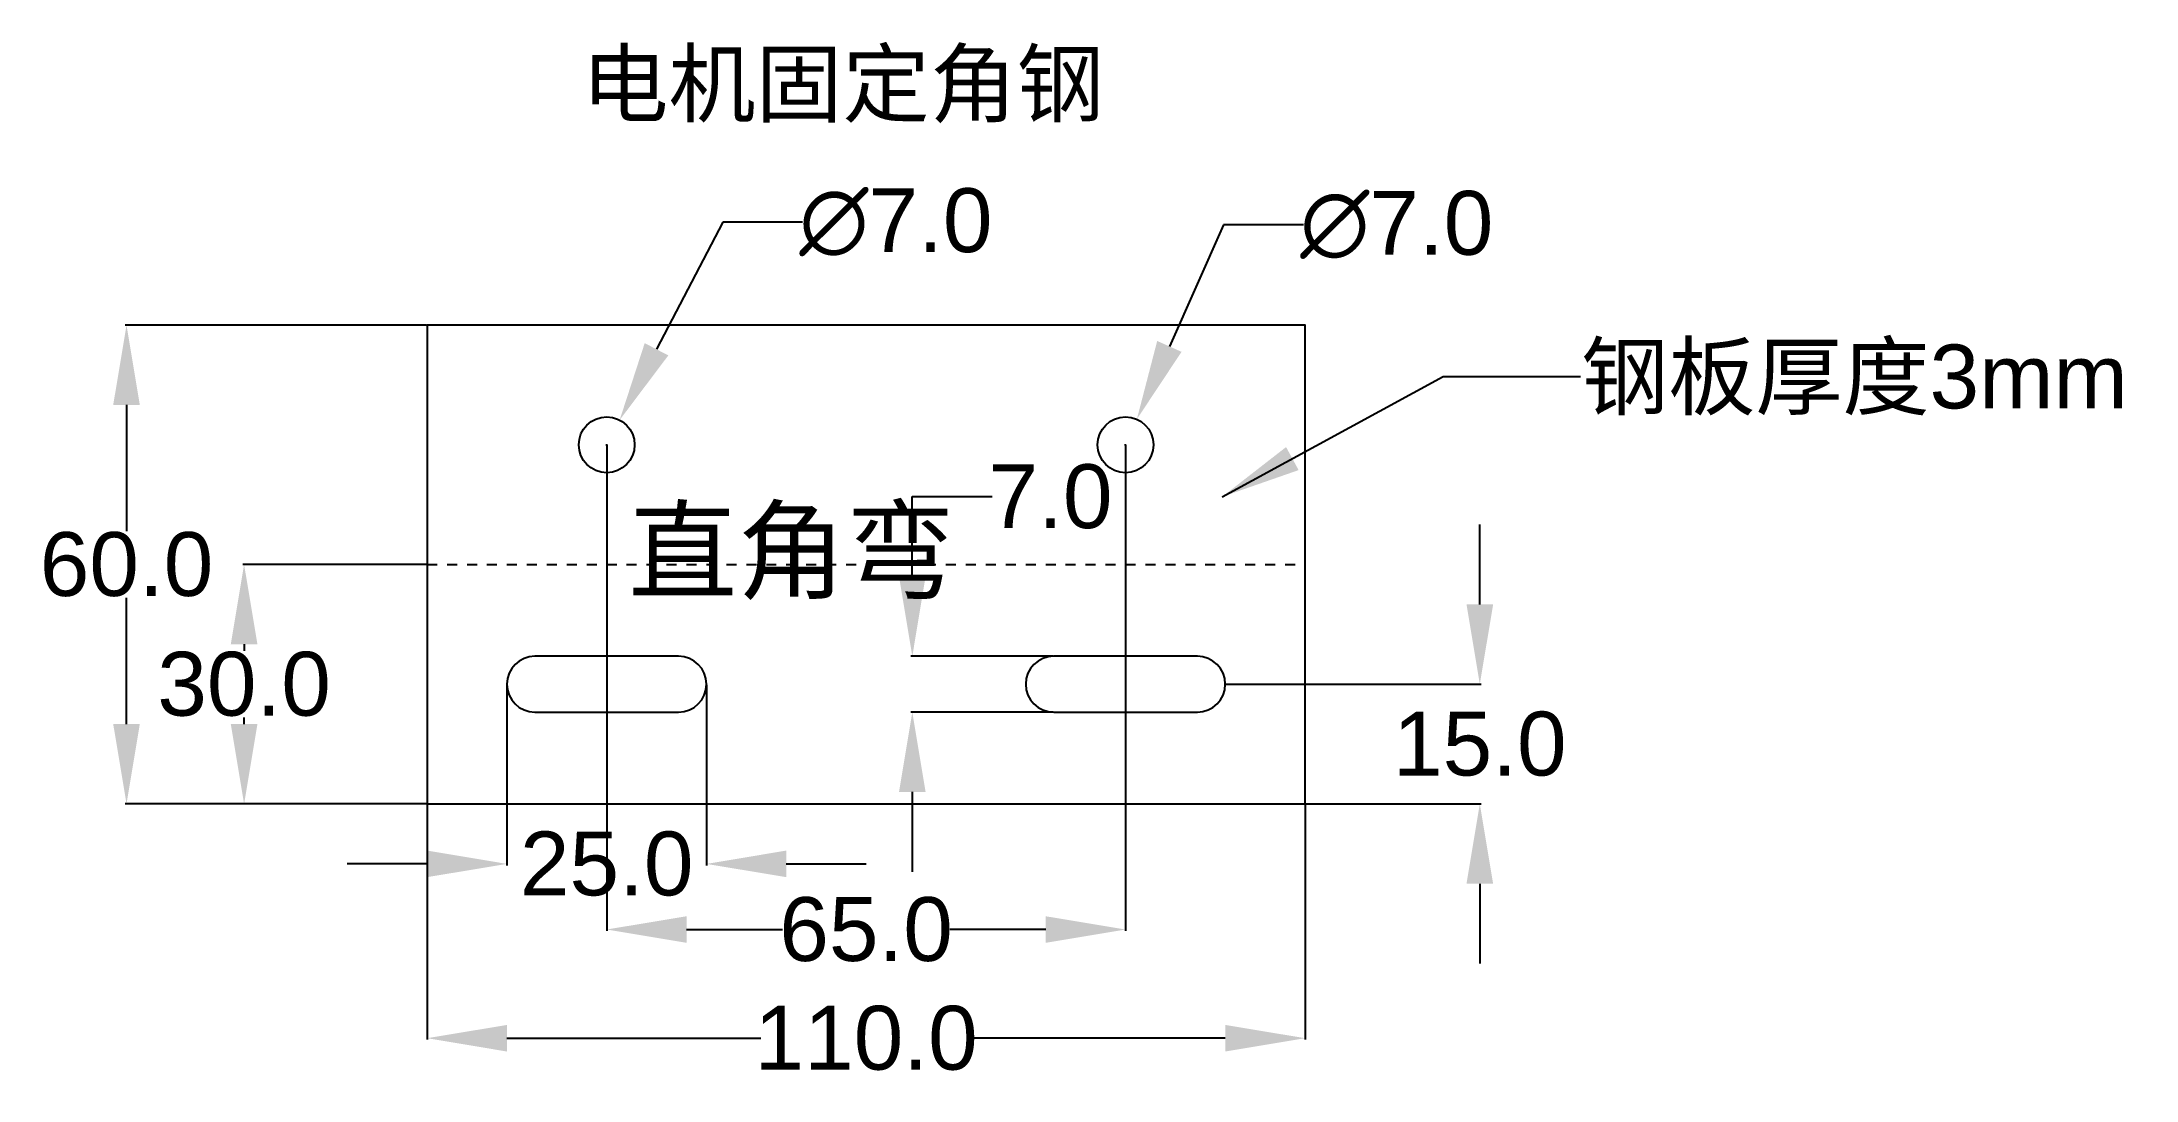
# Model space of a CAD drawing. Header units: millimetres. Extents: x -48 to 214, y -35 to 95.
import ezdxf

# ---------------------------------------------------------------- set-up
doc = ezdxf.new("R2010")
doc.units = ezdxf.units.MM
doc.linetypes.add('JIS_02_1.2', pattern=[2.5, 1.25, -1.25])
doc.styles.get("Standard").update_dxf_attribs({"font": 'arial.ttf'})
doc.dimstyles.get("Standard").update_dxf_attribs({"dimtxt": 8, "dimasz": 10, "dimexe": 0.18, "dimexo": 0.0625, "dimgap": 0.09, "dimtad": 0, "dimtih": 1, "dimtoh": 1, "dimdec": 1, "dimzin": 0, "dimdsep": 46, "dimtxsty": 'Standard', "dimcen": 0.09, "dimclrd": 3, "dimclre": 3, "dimclrt": 3, "dimadec": 0, "dimazin": 0, "dimtfac": 1, "dimtdec": 1, "dimtofl": 0, "dimtmove": 0, "dimatfit": 3, "dimfxl": 1, "dimtolj": 1, "dimtzin": 0, "dimarcsym": 0})

# ---------------------------------------------------------------- blocks, each defined once
blk = doc.blocks.new('*D1')
at = {"color": 3, "lineweight": -2, "transparency": 16777216}
for p, q in [((0, -0.06), (0, -29.54)), ((110, -0.06), (110, -29.54)), ((10, -29.36), (41.8, -29.36)), ((100, -29.36), (68.2, -29.36))]:
    blk.add_line(p, q, dxfattribs=at)
at = {"color": 3, "transparency": 16777216}
for points in [[(10, -27.7), (10, -31.03), (0, -29.36)], [(100, -27.7), (100, -31.03), (110, -29.36)]]:
    blk.add_solid(points, dxfattribs=at)
at = {"layer": 'Defpoints', "color": 0, "transparency": 16777216}
for p in [(0, 0), (110, 0), (110, -29.36)]:
    blk.add_point(p, dxfattribs=at)
at = {"color": 3, "transparency": 16777216, "insert": (55, -29.36), "char_height": 8, "attachment_point": 5}
blk.add_mtext('\\A1;110.0', dxfattribs=at)
blk = doc.blocks.new('*D2')
at = {"color": 3, "lineweight": -2, "transparency": 16777216}
for p, q in [((-0.06, 30), (-23.11, 30)), ((-22.93, 20), (-22.93, 19.18)), ((-22.93, 10), (-22.93, 10.82)), ((-0.06, 0), (-23.11, 0))]:
    blk.add_line(p, q, dxfattribs=at)
at = {"color": 3, "transparency": 16777216}
for points in [[(-24.6, 20), (-21.26, 20), (-22.93, 30)], [(-24.6, 10), (-21.26, 10), (-22.93, 0)]]:
    blk.add_solid(points, dxfattribs=at)
at = {"layer": 'Defpoints', "color": 0, "transparency": 16777216}
for p in [(-22.93, 30), (0, 30), (0, 0)]:
    blk.add_point(p, dxfattribs=at)
at = {"color": 3, "transparency": 16777216, "insert": (-22.93, 15), "char_height": 8, "attachment_point": 5}
blk.add_mtext('\\A1;30.0', dxfattribs=at)
blk = doc.blocks.new('*D3')
at = {"color": 3, "lineweight": -2, "transparency": 16777216}
for p, q in [((-0.06, 60), (-37.84, 60)), ((-37.66, 50), (-37.66, 34.17)), ((-37.66, 10), (-37.66, 25.83)), ((-0.06, 0), (-37.84, 0))]:
    blk.add_line(p, q, dxfattribs=at)
at = {"color": 3, "transparency": 16777216}
for points in [[(-39.33, 50), (-36, 50), (-37.66, 60)], [(-39.33, 10), (-36, 10), (-37.66, 0)]]:
    blk.add_solid(points, dxfattribs=at)
at = {"layer": 'Defpoints', "color": 0, "transparency": 16777216}
for p in [(-37.66, 60), (0, 60), (0, 0)]:
    blk.add_point(p, dxfattribs=at)
at = {"color": 3, "transparency": 16777216, "insert": (-37.66, 30), "char_height": 8, "attachment_point": 5}
blk.add_mtext('\\A1;60.0', dxfattribs=at)
blk = doc.blocks.new('*D4')
at = {"color": 3, "lineweight": -2, "transparency": 16777216}
for p, q in [((22.5, 44.94), (22.5, -15.92)), ((87.5, 44.94), (87.5, -15.92)), ((32.5, -15.74), (44.51, -15.74)), ((77.5, -15.74), (65.49, -15.74))]:
    blk.add_line(p, q, dxfattribs=at)
at = {"color": 3, "transparency": 16777216}
for points in [[(32.5, -14.08), (32.5, -17.41), (22.5, -15.74)], [(77.5, -14.08), (77.5, -17.41), (87.5, -15.74)]]:
    blk.add_solid(points, dxfattribs=at)
at = {"layer": 'Defpoints', "color": 0, "transparency": 16777216}
for p in [(22.5, 45), (87.5, 45), (87.5, -15.74)]:
    blk.add_point(p, dxfattribs=at)
at = {"color": 3, "transparency": 16777216, "insert": (55, -15.74), "char_height": 8, "attachment_point": 5}
blk.add_mtext('\\A1;65.0', dxfattribs=at)
blk = doc.blocks.new('*D5')
at = {"color": 3, "lineweight": -2, "transparency": 16777216}
for p, q in [((10, 14.94), (10, -7.7)), ((35, 14.94), (35, -7.7)), ((0, -7.52), (-10, -7.52)), ((45, -7.52), (55, -7.52))]:
    blk.add_line(p, q, dxfattribs=at)
at = {"color": 3, "transparency": 16777216}
for points in [[(0, -5.85), (0, -9.18), (10, -7.52)], [(45, -5.85), (45, -9.18), (35, -7.52)]]:
    blk.add_solid(points, dxfattribs=at)
at = {"layer": 'Defpoints', "color": 0, "transparency": 16777216}
for p in [(10, 15), (35, 15), (35, -7.52)]:
    blk.add_point(p, dxfattribs=at)
at = {"color": 3, "transparency": 16777216, "insert": (22.5, -7.52), "char_height": 8, "attachment_point": 5}
blk.add_mtext('\\A1;25.0', dxfattribs=at)
blk = doc.blocks.new('*D6')
at = {"color": 3, "lineweight": -2, "transparency": 16777216}
for p, q in [((131.89, 25), (131.89, 35)), ((100.06, 15), (132.07, 15)), ((100.06, 0), (132.07, 0)), ((131.89, -10), (131.89, -20))]:
    blk.add_line(p, q, dxfattribs=at)
at = {"color": 3, "transparency": 16777216}
for points in [[(130.22, 25), (133.56, 25), (131.89, 15)], [(130.22, -10), (133.56, -10), (131.89, 0)]]:
    blk.add_solid(points, dxfattribs=at)
at = {"layer": 'Defpoints', "color": 0, "transparency": 16777216}
for p in [(100, 15), (100, 0), (131.89, 0)]:
    blk.add_point(p, dxfattribs=at)
at = {"color": 3, "transparency": 16777216, "insert": (131.89, 7.5), "char_height": 8, "attachment_point": 5}
blk.add_mtext('\\A1;15.0', dxfattribs=at)
blk = doc.blocks.new('*D7')
at = {"color": 3, "lineweight": -2, "transparency": 16777216}
for p, q in [((60.79, 28.5), (60.79, 38.5)), ((60.79, 38.5), (70.79, 38.5)), ((78.44, 18.5), (60.61, 18.5)), ((78.44, 11.5), (60.61, 11.5)), ((60.79, 1.5), (60.79, -8.5))]:
    blk.add_line(p, q, dxfattribs=at)
at = {"color": 3, "transparency": 16777216}
for points in [[(59.12, 28.5), (62.45, 28.5), (60.79, 18.5)], [(59.12, 1.5), (62.45, 1.5), (60.79, 11.5)]]:
    blk.add_solid(points, dxfattribs=at)
at = {"layer": 'Defpoints', "color": 0, "transparency": 16777216}
for p in [(60.79, 18.5), (78.5, 18.5), (78.5, 11.5)]:
    blk.add_point(p, dxfattribs=at)
at = {"color": 3, "transparency": 16777216, "insert": (78.11, 38.5), "char_height": 8, "attachment_point": 5}
blk.add_mtext('\\A1;7.0', dxfattribs=at)
blk = doc.blocks.new('*D8')
at = {"color": 3, "lineweight": -2, "transparency": 16777216}
for p, q in [((37.03, 72.88), (28.74, 56.97)), ((47.03, 72.88), (37.03, 72.88)), ((22.41, 45), (22.59, 45)), ((22.5, 44.91), (22.5, 45.09))]:
    blk.add_line(p, q, dxfattribs=at)
at = {"color": 3, "transparency": 16777216}
blk.add_solid([(27.26, 57.74), (30.22, 56.2), (24.12, 48.1)], dxfattribs=at)
at = {"layer": 'Defpoints', "color": 0, "transparency": 16777216}
for p in [(24.12, 48.1), (20.88, 41.9)]:
    blk.add_point(p, dxfattribs=at)
at = {"color": 3, "transparency": 16777216, "insert": (58.74, 72.88), "char_height": 8, "attachment_point": 5}
blk.add_mtext('\\A1;∅7.0', dxfattribs=at)
blk = doc.blocks.new('*D9')
at = {"color": 3, "lineweight": -2, "transparency": 16777216}
for p, q in [((99.78, 72.55), (93, 57.33)), ((109.78, 72.55), (99.78, 72.55)), ((87.41, 45), (87.59, 45)), ((87.5, 44.91), (87.5, 45.09))]:
    blk.add_line(p, q, dxfattribs=at)
at = {"color": 3, "transparency": 16777216}
blk.add_solid([(91.47, 58.01), (94.52, 56.65), (88.92, 48.2)], dxfattribs=at)
at = {"layer": 'Defpoints', "color": 0, "transparency": 16777216}
for p in [(88.92, 48.2), (86.08, 41.8)]:
    blk.add_point(p, dxfattribs=at)
at = {"color": 3, "transparency": 16777216, "insert": (121.49, 72.55), "char_height": 8, "attachment_point": 5}
blk.add_mtext('\\A1;∅7.0', dxfattribs=at)

msp = doc.modelspace()

# ---------------------------------------------------------------- linework, layer by layer
at = {"color": 4, "linetype": 'JIS_02_1.2'}
msp.add_line((0, 30), (110, 30), dxfattribs=at)
for points in [[(110, 30), (110, 60), (0, 60), (0, 30)], [(0, 30), (0, 0), (110, 0), (110, 30)], [(31.5, 18.5), (13.5, 18.5)], [(96.5, 18.5), (78.5, 18.5)], [(13.5, 11.5), (31.5, 11.5)], [(78.5, 11.5), (96.5, 11.5)]]:
    msp.add_lwpolyline(points)
for centre in [(22.5, 45), (87.5, 45)]:
    msp.add_circle(centre, 3.5)
for centre, start, end in [((13.5, 15), 90, 270), ((31.5, 15), 270, 90), ((78.5, 15), 90, 270), ((96.5, 15), 270, 90)]:
    msp.add_arc(centre, 3.5, start, end)

# ---------------------------------------------------------------- texts
at = {"color": 4}
msp.add_text('直角弯', height=10, dxfattribs=at).set_placement((25.2, 26.74))
at = {"color": 2, "insert": (19.32, 94.25), "char_height": 8, "width": 84.0599, "attachment_point": 1}
msp.add_mtext('{\\fSimSun|b0|i0|c134|p2;电机固定角钢}', dxfattribs=at)
at = {"color": 3, "insert": (144.59, 57.56), "char_height": 8, "width": 84.0599, "attachment_point": 1}
msp.add_mtext('{\\fSimSun|b0|i0|c134|p2;钢板厚度}3mm', dxfattribs=at)

# ---------------------------------------------------------------- dimensions: what is measured, and where the dimension line sits
for p1, p2, picture, middle in [((20.88, 41.9), (24.12, 48.1), '*D8', (58.74, 72.88)), ((86.08, 41.8), (88.92, 48.2), '*D9', (121.49, 72.55))]:
    dim = msp.add_diameter_dim_2p(p1=p1, p2=p2, dimstyle='Standard')
    dim.commit()
    dim.dimension.update_dxf_attribs({"geometry": picture, "text_midpoint": middle, "dimtype": 163})
for base, p1, p2, picture, middle in [((-37.66, 60), (0, 0), (0, 60), '*D3', (-37.66, 30)), ((60.79, 18.5), (78.5, 11.5), (78.5, 18.5), '*D7', (78.11, 38.5)), ((131.89, 0), (100, 15), (100, 0), '*D6', (131.89, 7.5)), ((-22.93, 30), (0, 0), (0, 30), '*D2', (-22.93, 15))]:
    dim = msp.add_linear_dim(base=base, p1=p1, p2=p2, angle=90, dimstyle='Standard')
    dim.commit()
    dim.dimension.update_dxf_attribs({"geometry": picture, "text_midpoint": middle})
for base, p1, p2, picture, middle in [((87.5, -15.74), (22.5, 45), (87.5, 45), '*D4', (55, -15.74)), ((35, -7.52), (10, 15), (35, 15), '*D5', (22.5, -7.52)), ((110, -29.36), (0, 0), (110, 0), '*D1', (55, -29.36))]:
    dim = msp.add_linear_dim(base=base, p1=p1, p2=p2, dimstyle='Standard')
    dim.commit()
    dim.dimension.update_dxf_attribs({"geometry": picture, "text_midpoint": middle})

# ---------------------------------------------------------------- leaders
at = {"annotation_type": 0, "has_hookline": 1, "hookline_direction": 0, "text_width": 69.52}
msp.add_leader([(99.62, 38.49), (127.3, 53.56), (144.5, 53.56)], dimstyle='Standard', override={"dimgap": 0.09, "dimtad": 0}, dxfattribs=at)

doc.saveas('drawing.dxf')
